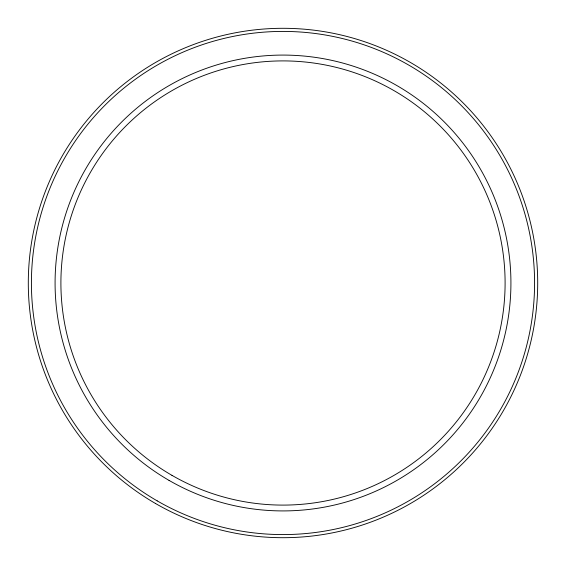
<?xml version="1.0" encoding="UTF-8"?>
<svg xmlns="http://www.w3.org/2000/svg" width="566" height="566" viewBox="0 0 566 566"><rect width="100%" height="100%" fill="white"/><g stroke="black" fill="none" stroke-linecap="round" stroke-linejoin="round"><path stroke-width="0.85" d="M155.65 503.577A254.7 254.7 0 0 0 537.7 283A254.7 254.7 0 0 0 155.65 62.423A254.7 254.7 0 0 0 155.65 503.577M157.207 500.875A251.58 251.58 0 0 0 534.58 283A251.58 251.58 0 0 0 157.207 65.125A251.58 251.58 0 0 0 157.207 500.875M169.043 480.385A227.921 227.921 0 0 0 510.921 283A227.921 227.921 0 0 0 169.043 85.615A227.921 227.921 0 0 0 169.043 480.385M171.951 475.341A222.098 222.098 0 0 0 505.098 283A222.098 222.098 0 0 0 171.951 90.659A222.098 222.098 0 0 0 171.951 475.341"/></g></svg>
